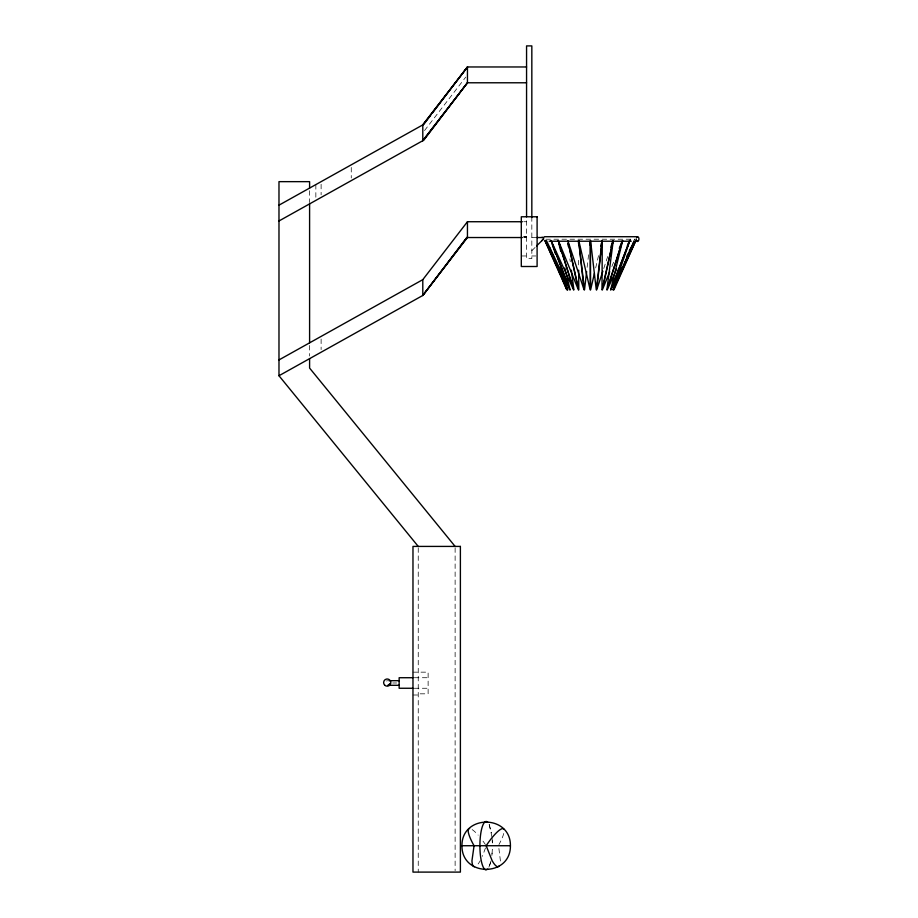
<?xml version="1.0" encoding="UTF-8"?>
<svg xmlns="http://www.w3.org/2000/svg" width="918" height="918" viewBox="0 0 918 918"><rect width="100%" height="100%" fill="white"/><g stroke="black" fill="none" stroke-linecap="round" stroke-linejoin="round"><path stroke-width="0.69" stroke-dasharray="4.59 3.44" d="M492.037 853.958L492.323 849.506L491.864 855.496M636.254 238.393L636.392 240.091M587.118 267.345L588.599 254.688M595.679 267.941L599.156 252.898M490.981 861.015L488.961 867.04M485.473 847.945L482.386 856.333M603.746 268.526L608.141 255.204M490.614 862.863L488.514 868.015M629.989 240.091L630.287 239.219M611.87 266.472L613.981 261.286M634.728 239.552L634.659 239.219M424.518 130.574L465.759 77.101M531.832 250.706L535.814 246.724M386.478 680.995L387.625 680.686M523.753 221.731L526.565 221.731M523.753 236.706L526.565 236.706M523.753 236.878L526.565 236.878M523.753 237.532L526.565 237.532M531.832 237.532L535.814 237.532M545.889 239.219L636.461 239.219M521.298 255.973L526.565 255.973M531.832 255.973L535.779 255.973M412.974 672.16L428.121 672.16L428.121 693.824L418.241 693.824M414.328 677.725L428.121 677.725M392.743 682.992L396.587 682.992M414.328 688.259L428.121 688.259M412.974 695.006L418.241 695.006M489.225 824.605L491.979 837.009M489.191 824.479L491.486 832.947M498.899 848.496L500.39 860.659A23.466 5.852 73.9 0 1 500.23 862.989M569.894 258.899L570.262 261.71M492.128 838.421L492.404 844.33L492.289 840.704M578.604 260.31L578.65 267.345M531.832 216.774L531.832 258.601L526.565 258.601L526.565 216.774M455.121 547.851L455.121 870.677M418.241 547.851L418.241 872.1M351.261 167.455L351.261 177.989M321.116 184.288L321.116 194.823M321.116 339.04L321.116 349.574M315.849 184.587L315.849 199.08M309.596 190.714L309.596 202.568M309.596 345.478L309.596 356.012M472.15 829.597A23.65 5.164 56.7 0 1 478.163 835.139M483.006 841.152A23.65 5.164 56.7 0 1 485.404 844.56M503.752 833.475A23.65 5.164 -56.7 0 1 498.956 844.56M480.252 860.659A23.466 5.852 -73.9 0 1 478.129 863.953"/><path stroke-width="1.38" d="M590.389 240.619L590.159 289.836L578.788 240.585M602.3 240.619L601.979 289.836L613.109 240.585M601.841 243.431L596.711 289.836L602.862 271.189M586.636 271.556L584.514 289.836L578.638 240.619L584.066 289.836L567.794 240.55L578.409 289.836L558.339 240.516M589.735 244.842L590.067 242.031M602.151 240.619L596.275 289.836L590.549 240.619M613.247 240.619L606.89 289.836L622.542 240.55M461.949 845.73C461.628 814.266 510.741 814.266 510.419 845.73C510.741 877.195 461.628 877.195 461.949 845.73L510.419 845.73M612.822 241.95L602.369 289.836L609.759 271.671M594.405 273.415L590.618 289.836L590.4 242.031M600.728 246.058L601.37 243.327M622.634 240.585L610.688 289.836L629.771 240.55L610.906 289.836L621.291 267.918M622.117 241.95L607.211 289.836L616.678 269.066M610.78 247.206L612.547 241.882M629.53 241.445L613.098 289.836L634.189 240.837L613.958 289.836L635.876 240.516L613.213 289.836L628.773 253.494M619.271 248.308L621.911 241.813M389.852 683.589L388.773 684.989M629.886 250.901L631.55 247.011M627.327 245.703L629.691 240.516M626.787 256.317L628.015 253.735M629.232 251.153L631.068 247.286M543.456 238.967L541.872 240.665M430.68 115.312L423.841 124.309L278.98 205.173M432.389 113.063L467.446 66.968L526.565 66.968M526.565 82.781L467.446 82.781L422.796 140.695L422.796 124.894L467.446 66.968L467.446 82.781L423.841 140.11L278.98 220.974M418.241 546.417L278.98 375.737L422.796 295.458L467.446 236.878M522.353 221.731L467.446 221.731L422.796 279.657L422.796 295.458L466.585 237.842M422.796 124.894L467.514 66.968M422.796 140.695L467.446 82.781M422.796 295.458L467.446 237.532L467.446 221.731M636.61 237.383C639.685 234.79 639.961 243.19 636.002 241.227M536.537 246.001L543.766 238.772M278.98 359.925L422.796 279.657M486.999 869.553L487.802 869.139M544.42 236.718L637.608 236.718M541.804 237.383L543.766 237.532L536.973 237.532M467.446 237.532L522.342 237.532M549.136 241.227L631.274 241.227M412.951 677.725L399.146 677.725L399.146 688.259L412.951 688.259M388.911 680.686L399.146 680.686M387.625 685.298L399.146 685.298M637.62 241.227L636.92 240.918M486.184 821.495L487.733 822.253L486.184 821.495A24.235 6.277 -90 0 0 479.907 845.73A24.235 6.277 -90 0 0 486.184 869.966M455.121 546.417L309.596 368.072L309.596 358.64M551.087 240.516L573.566 289.836L558.236 240.585M549.239 247.011L567.691 289.836L559.991 267.195M549.113 247.011L566.831 289.836L544.902 240.516L567.565 289.836L546.451 240.516L569.871 289.836L551.007 240.55M552.556 244.544L570.101 289.836L564.788 267.941M552.303 244.544L555.47 253.873M559.085 243.213L573.888 289.836L571.352 270.156M558.81 243.327L560.806 251.532M568.288 243.327L578.799 289.836L578.673 270.156M567.898 243.431L568.265 246.253M578.478 240.619L578.489 243.431M531.832 217.6L531.832 45.9L526.565 45.9L526.565 216.774M309.596 188.087L309.596 181.649L278.98 181.649L278.98 375.737M309.596 203.888L309.596 342.839M469.637 828.598A23.65 5.164 56.7 0 0 474.067 845.73L471.967 860.659A23.466 5.852 -73.9 0 0 474.48 866.718M503.833 829.161A23.65 5.164 -56.7 0 0 486.184 845.73L492.117 860.659A23.466 5.852 73.9 0 0 499.197 866.018M537.099 216.774L521.298 216.774L521.298 266.507L537.099 266.507L537.099 216.774M460.388 546.417L412.974 546.417L412.974 872.1L460.388 872.1L460.388 546.417M384.676 685.138A3.615 3.615 0 0 0 390.712 683.52A3.615 3.615 0 0 0 386.294 679.102A3.615 3.615 0 0 0 384.676 685.138"/></g></svg>
